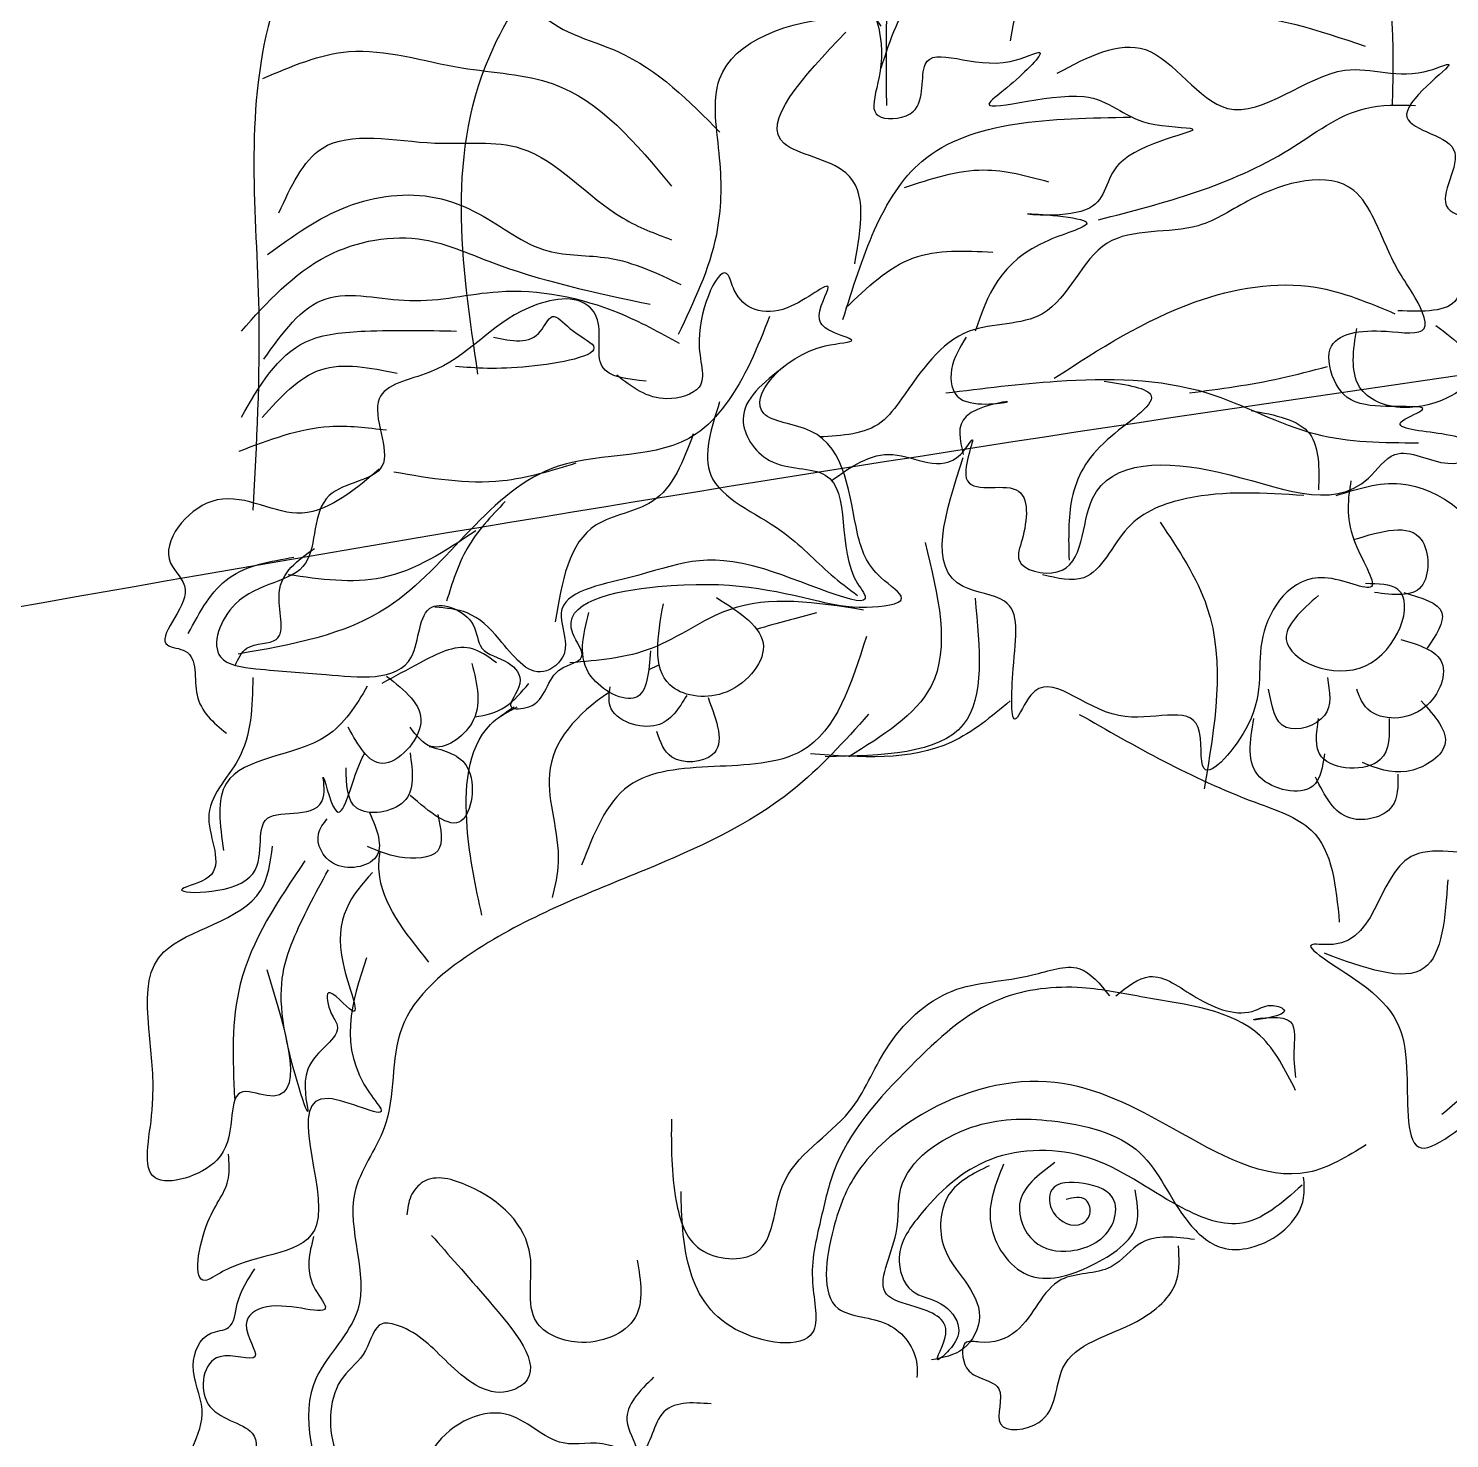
# Model space of a CAD drawing. Extents: x 3172 to 33391, y 13916 to 34175.
# Drawn here: x 26815.2 to 26960, y 25714.1 to 25857.7 of the extents above; entities that cross this region are included whole.
import ezdxf

# ---------------------------------------------------------------- set-up
doc = ezdxf.new("R2010")
doc.units = 0
doc.layers.get('0').update_dxf_attribs({"linetype": 'CONTINUOUS'})

# ---------------------------------------------------------------- blocks, each defined once
blk = doc.blocks.new('A$C32E301E7')
at = {"color": 4}
blk.add_open_spline([(850, 2390.08), (792.64, 2434.67), (717.1, 2490.37), (638.37, 2543.72), (620.66, 2555.37)], degree=3, knots=[3316.933159, 3316.933159, 3316.933159, 3316.933159, 3535.309121, 3597.934756, 3597.934756, 3597.934756, 3597.934756], dxfattribs=at)
blk = doc.blocks.new('A$C1E5E7F32')
at = {"rotation": 38.48379099373999}
blk.add_blockref('A$C32E301E7', (-1546.99, -1286.46), dxfattribs=at)

msp = doc.modelspace()

# ---------------------------------------------------------------- linework, layer by layer
at = {"color": 7}
for points, knots in [([(26902.64102, 25849.87079), (26902.5758, 25865.96086), (26902.44592, 25898.00044), (26936.53871, 25939.57348), (26988.33255, 25941.30762), (27031.11118, 25919.09743), (27044.39447, 25892.6991), (27050.52318, 25880.51931)], [0, 0, 0, 0, 0.0940178158, 0.1872144477, 0.2854051503, 0.3782772604, 0.457832645, 0.457832645, 0.457832645, 0.457832645]), ([(26915.23839, 25856.43833), (26918.32942, 25872.73028), (26923.06873, 25897.70991), (26946.49579, 25930.96094), (26986.28119, 25925.25405), (27028.34855, 25917.06349), (27044.39996, 25889.96815), (27051.6186, 25877.78284)], [0, 0, 0, 0, 0.09964914, 0.1527869694, 0.2180268957, 0.3166485459, 0.397247736, 0.397247736, 0.397247736, 0.397247736]), ([(27040.66436, 25869.57341), (27032.89743, 25880.58585), (27017.10589, 25902.97607), (26976.28704, 25910.66421), (26948.29732, 25885.82651), (26954.46121, 25863.8481), (26954.18688, 25852.41178), (26954.12592, 25849.87079)], [0, 0, 0, 0, 0.0784083307, 0.1594179874, 0.2139620329, 0.2671823691, 0.2823850076, 0.2823850076, 0.2823850076, 0.2823850076]), ([(26902.07344, 25857.93688), (26899.67466, 25861.38935), (26891.43911, 25873.24241), (26870.23666, 25876.71865), (26847.01045, 25876.08977), (26836.45601, 25854.28886), (26839.36198, 25832.18012), (26838.45282, 25815.41989), (26838.08491, 25808.63746)], [0, 0, 0, 0, 0.0244502456, 0.0839430428, 0.1182755515, 0.1515281906, 0.2108582798, 0.2511879125, 0.2511879125, 0.2511879125, 0.2511879125]), ([(26861.01494, 25822.50604), (26859.33661, 25833.85045), (26856.62782, 25852.16011), (26877.11479, 25875.34446), (26890.76113, 25867.53219), (26897.71162, 25863.55317)], [0, 0, 0, 0, 0.0663202538, 0.1070395824, 0.1493073719, 0.1493073719, 0.1493073719, 0.1493073719]), ([(26842.94045, 25865.19505), (26847.28725, 25865.41571), (26854.12144, 25865.76263), (26864.59298, 25865.8413), (26867.01024, 25857.65337), (26877.21527, 25855.72245), (26882.53628, 25850.31234), (26885.66196, 25847.13432)], [0, 0, 0, 0, 0.02718992834, 0.04274901086, 0.05299558606, 0.07146688184, 0.09776613771, 0.09776613771, 0.09776613771, 0.09776613771]), ([(26902.09331, 25853.70186), (26903.00501, 25856.59175), (26904.6743, 25861.883), (26911.71988, 25864.40159), (26917.89, 25864.18107), (26923.77499, 25857.06468), (26937.18666, 25860.76671), (26946.62025, 25857.52778), (26951.38736, 25855.89104)], [0, 0, 0, 0, 0.0169996562, 0.031125548, 0.0409662187, 0.0518305341, 0.081252501, 0.1113088725, 0.1113088725, 0.1113088725, 0.1113088725]), ([(26881.44163, 25826.56452), (26883.03508, 25829.90096), (26885.76743, 25835.62206), (26885.91936, 25844.44684), (26883.81885, 25855.42438), (26893.45518, 25858.76494), (26900.03094, 25858.90071), (26900.45342, 25862.02127), (26903.76603, 25853.87916), (26899.24789, 25848.08764), (26906.93972, 25848.68956), (26905.15407, 25857.40486), (26912.85173, 25852.65914), (26919.87262, 25856.3702), (26915.67118, 25852.15521), (26910.34172, 25848.3304), (26923.96424, 25852.79906), (26927.27859, 25847.64292), (26937.73908, 25847.67202), (26924.58798, 25845.5669), (26925.27315, 25837.93743), (26912.02513, 25839.19689), (26926.43173, 25838.30785), (26914.55949, 25835.2669), (26912.87831, 25830.4247), (26911.64182, 25826.86331)], [0, 0, 0, 0, 0.0215812942, 0.0370061857, 0.0530124918, 0.08086703, 0.0846189592, 0.0864937834, 0.0955245097, 0.1103451595, 0.116978049, 0.1267556258, 0.1439708768, 0.1501644831, 0.1589805089, 0.1644484947, 0.1834703642, 0.1975708656, 0.206548661, 0.2229984003, 0.2336882267, 0.2462033489, 0.2582014481, 0.266694759, 0.2903109158, 0.2903109158, 0.2903109158, 0.2903109158]), ([(26899.38234, 25833.73535), (26900.05015, 25837.41602), (26901.217, 25843.84714), (26887.39393, 25845.64119), (26894.11167, 25852.72642), (26898.4853, 25857.33931)], [0, 0, 0, 0, 0.01846359318, 0.03226093074, 0.0580040025, 0.0580040025, 0.0580040025, 0.0580040025]), ([(26920.01415, 25853.15633), (26923.15283, 25854.81506), (26929.76921, 25858.31168), (26937.38423, 25845.18), (26948.36258, 25855.84363), (26955.16072, 25852.13904), (26962.21074, 25855.178), (26951.06665, 25847.67927), (26963.63837, 25846.6969), (26956.18393, 25837.72436), (26969.23917, 25838.41455), (26960.51768, 25835.30637), (26961.93348, 25828.6965), (26957.26355, 25828.86325), (26954.69952, 25828.9548)], [0, 0, 0, 0, 0.0184193596, 0.0388283709, 0.0637795021, 0.0809845427, 0.0847364719, 0.0977961306, 0.1096584346, 0.1215741804, 0.1339614056, 0.1428581302, 0.1527963799, 0.1648965646, 0.1648965646, 0.1648965646, 0.1648965646]), ([(26839.10647, 25852.60727), (26842.00946, 25853.85416), (26848.58631, 25856.67905), (26858.55902, 25853.29083), (26871.32669, 25852.92105), (26877.10659, 25846.00197), (26880.73256, 25841.66137)], [0, 0, 0, 0, 0.01821567327, 0.0412683419, 0.06002776406, 0.09160752232, 0.09160752232, 0.09160752232, 0.09160752232]), ([(26924.20032, 25838.21711), (26930.92001, 25839.94834), (26940.50327, 25842.41733), (26950.01351, 25850.02618), (26954.75805, 25849.91161), (26956.49359, 25849.8697)], [0, 0, 0, 0, 0.04110399598, 0.05862027072, 0.06872339176, 0.06872339176, 0.06872339176, 0.06872339176]), ([(26840.7496, 25838.92489), (26841.95754, 25841.57775), (26844.92727, 25848.0998), (26855.8934, 25845.36115), (26867.06112, 25846.92), (26873.4327, 25838.93013), (26879.04949, 25836.82055), (26880.73256, 25836.18842)], [0, 0, 0, 0, 0.01566478456, 0.03851192017, 0.05593346769, 0.08094579142, 0.09164750026, 0.09164750026, 0.09164750026, 0.09164750026]), ([(26898.18629, 25828.05845), (26900.15258, 25834.37541), (26904.48365, 25848.28953), (26919.36447, 25848.53858), (26927.48945, 25848.67457)], [0, 0, 0, 0, 0.03579663675, 0.07884772455, 0.07884772455, 0.07884772455, 0.07884772455]), ([(26964.2679, 25814.91194), (26962.94737, 25815.46673), (26960.54177, 25816.47739), (26952.8839, 25817.03349), (26959.87137, 25819.73663), (26951.15251, 25818.58355), (26948.18639, 25821.08462), (26946.88176, 25826.51478), (26952.52276, 25827.2308), (26958.67825, 25826.14914), (26956.30391, 25830.73826), (26954.15009, 25833.76117), (26952.74403, 25837.62855), (26949.23699, 25843.71829), (26940.53237, 25841.32804), (26933.81045, 25836.35556), (26923.73464, 25838.07148), (26920.1932, 25827.04743), (26909.60235, 25828.12644), (26905.49519, 25821.77467), (26901.57353, 25816.42657), (26898.11312, 25816.23527), (26895.79419, 25816.10707)], [0, 0, 0, 0, 0.0105122728, 0.0191500238, 0.0239322843, 0.0352667359, 0.0425067962, 0.0497189883, 0.061539138, 0.0692744926, 0.0767737842, 0.0823676905, 0.0935074212, 0.1007455966, 0.121586334, 0.1335239919, 0.1522563895, 0.1715641244, 0.1868166043, 0.2061067445, 0.2124106591, 0.2252172326, 0.2252172326, 0.2252172326, 0.2252172326]), ([(26904.46554, 25841.50374), (26907.1508, 25842.40276), (26912.00698, 25844.02861), (26916.92054, 25842.69672), (26919.11712, 25842.10131)], [0, 0, 0, 0, 0.01640865159, 0.02967441225, 0.02967441225, 0.02967441225, 0.02967441225]), ([(26839.58256, 25834.69098), (26842.16015, 25836.56045), (26847.20632, 25840.22035), (26855.42369, 25841.28354), (26862.21547, 25838.60239), (26867.28568, 25834.34433), (26874.99426, 25834.82162), (26879.28415, 25832.77069), (26881.6885, 25831.62121)], [0, 0, 0, 0, 0.01881271285, 0.03682978729, 0.04601943022, 0.06189875897, 0.07417361033, 0.08982594868, 0.08982594868, 0.08982594868, 0.08982594868]), ([(26836.91563, 25826.8844), (26839.56075, 25829.82603), (26844.47696, 25835.29332), (26854.74343, 25837.20853), (26865.16762, 25832.43849), (26872.98628, 25830.79128), (26878.54171, 25829.62088)], [0, 0, 0, 0, 0.02309656572, 0.04292710681, 0.05667222066, 0.09041167762, 0.09041167762, 0.09041167762, 0.09041167762]), ([(26898.4853, 25829.25358), (26900.63655, 25831.3275), (26904.82476, 25835.36514), (26910.61822, 25835.07271), (26913.43589, 25834.93049)], [0, 0, 0, 0, 0.01696359619, 0.03302590188, 0.03302590188, 0.03302590188, 0.03302590188]), ([(26878.1525, 25821.78397), (26876.23422, 25821.97617), (26872.24064, 25822.37629), (26873.91515, 25827.23139), (26871.50292, 25830.80122), (26863.07838, 25829.13733), (26859.2872, 25822.77572), (26848.58103, 25821.01719), (26853.88862, 25811.74658), (26843.67288, 25811.39888), (26845.24305, 25801.11222), (26836.17279, 25801.43589), (26833.1728, 25793.16527), (26839.96131, 25792.25949), (26845.40725, 25792.03779), (26855.37254, 25790.79126), (26854.79039, 25800.42606), (26860.95977, 25797.92401), (26860.96002, 25794.01039), (26864.07089, 25793.57778), (26866.10762, 25791.09084), (26863.33576, 25788.27264), (26868.10915, 25788.50823), (26867.83905, 25792.57564), (26872.5529, 25793.35114), (26867.94425, 25799.04603), (26884.12731, 25802.2741), (26892.44465, 25800.131), (26899.57306, 25798.50423), (26905.72591, 25799.21531), (26900.84467, 25802.30074), (26898.93756, 25807.83685), (26898.45349, 25817.17669), (26886.76342, 25817.84302), (26892.82226, 25825.51611), (26900.39517, 25825.78504), (26896.97429, 25826.68136), (26894.99551, 25828.25033), (26898.26873, 25833.35008), (26891.83727, 25827.67016), (26887.39674, 25829.36756), (26886.06468, 25835.04246), (26882.24771, 25826.15037), (26884.9342, 25821.05792), (26879.17827, 25819.25836), (26876.69341, 25821.19085), (26875.16238, 25822.38154)], [0, 0, 0, 0, 0.0093798239, 0.0195274801, 0.0216654418, 0.0341242643, 0.0581447779, 0.0695547957, 0.0832026956, 0.0954168398, 0.1098542886, 0.1263352473, 0.1374107611, 0.1449146195, 0.159202553, 0.1767714367, 0.187671617, 0.1967070816, 0.2017726657, 0.2078797334, 0.2126601492, 0.2177257366, 0.22128541, 0.2313840808, 0.2361663386, 0.2412319227, 0.2608783672, 0.2936429804, 0.3032091768, 0.3105472928, 0.316418211, 0.326497957, 0.3493151347, 0.3594521113, 0.3779219639, 0.3833915152, 0.3879092454, 0.3912640545, 0.3980236692, 0.4073085169, 0.4185643062, 0.4217571072, 0.4360852656, 0.4455704836, 0.4525140004, 0.4636591319, 0.4636591319, 0.4636591319, 0.4636591319]), ([(26919.71514, 25822.08276), (26924.29061, 25825.04545), (26932.32855, 25830.25014), (26945.25817, 25832.51853), (26951.7516, 25829.77514), (26954.40051, 25828.65601)], [0, 0, 0, 0, 0.03238106127, 0.05688537536, 0.07376905937, 0.07376905937, 0.07376905937, 0.07376905937]), ([(26839.22114, 25824.03707), (26841.10222, 25826.6903), (26844.79625, 25831.90066), (26854.43599, 25829.14276), (26864.07669, 25831.79957), (26873.85155, 25829.85072), (26879.50181, 25826.75964), (26881.50778, 25825.66224)], [0, 0, 0, 0, 0.01748944753, 0.03434538158, 0.05236245602, 0.07712041915, 0.090748189, 0.090748189, 0.090748189, 0.090748189]), ([(26862.60388, 25826.26574), (26864.44017, 25825.87717), (26867.00533, 25825.33437), (26868.52477, 25829.15999), (26870.52099, 25826.71761), (26875.1679, 25824.63051), (26864.79099, 25822.79326), (26860.79453, 25823.11212), (26858.71673, 25823.2779)], [0, 0, 0, 0, 0.00956620609, 0.01336327664, 0.01764046058, 0.02357161031, 0.03726752172, 0.05209946307, 0.05209946307, 0.05209946307, 0.05209946307]), ([(26890.71099, 25828.35723), (26889.47949, 25825.23197), (26887.72861, 25820.78868), (26880.98762, 25813.52243), (26864.84608, 25815.90539), (26855.08316, 25797.20894), (26842.01602, 25794.93944), (26836.58986, 25793.99703)], [0, 0, 0, 0, 0.0198870212, 0.0282740453, 0.056910452, 0.1015622001, 0.1332712603, 0.1332712603, 0.1332712603, 0.1332712603]), ([(26958.58667, 25827.46088), (26960.5546, 25825.95332), (26965.2293, 25822.37221), (26956.17034, 25817.84533), (26949.54896, 25820.87264), (26950.17223, 25824.93742), (26950.51336, 25827.16209)], [0, 0, 0, 0, 0.01177111341, 0.02796164708, 0.03778079955, 0.04965215333, 0.04965215333, 0.04965215333, 0.04965215333]), ([(26836.91563, 25818.12768), (26838.74785, 25821.27446), (26841.69148, 25826.33003), (26850.69631, 25827.0633), (26855.76583, 25826.95172), (26858.82409, 25826.8844)], [0, 0, 0, 0, 0.02002951356, 0.03217921755, 0.05065362198, 0.05065362198, 0.05065362198, 0.05065362198]), ([(26910.74479, 25826.26574), (26910.10397, 25825.25379), (26908.9095, 25823.36754), (26909.40683, 25818.64586), (26918.10115, 25820.2098), (26909.30546, 25818.90717), (26910.08273, 25815.7766), (26910.44577, 25814.31436)], [0, 0, 0, 0, 0.00716407964, 0.01335375385, 0.02286468389, 0.03168362581, 0.03941316677, 0.03941316677, 0.03941316677, 0.03941316677]), ([(26839.04042, 25818.0781), (26840.88471, 25820.13722), (26844.59152, 25824.27582), (26850.03794, 25823.15543), (26852.77455, 25822.59247)], [0, 0, 0, 0, 0.01528344653, 0.03071799697, 0.03071799697, 0.03071799697, 0.03071799697]), ([(26892.20605, 25823.2779), (26890.11074, 25821.64398), (26886.48624, 25818.81762), (26890.46951, 25812.44721), (26899.87998, 25813.64805), (26897.31753, 25804.18095), (26902.45607, 25797.49238), (26885.70303, 25805.69539), (26880.14852, 25802.20365), (26867.67639, 25800.0357), (26870.86479, 25794.25253), (26866.67442, 25790.86488), (26863.47327, 25795.44193), (26860.38497, 25798.44326), (26857.77359, 25798.67537), (26856.62365, 25798.77758)], [0, 0, 0, 0, 0.0135223931, 0.0233911835, 0.0350466582, 0.0579314679, 0.0600694341, 0.0807908916, 0.1081395439, 0.1235279824, 0.1318487271, 0.1373167129, 0.1483493822, 0.1567788672, 0.163411747, 0.163411747, 0.163411747, 0.163411747]), ([(26933.46968, 25820.58884), (26936.57699, 25821.0014), (26941.31629, 25821.63065), (26945.93334, 25822.85596), (26947.52324, 25823.2779)], [0, 0, 0, 0, 0.01862893443, 0.02841307683, 0.02841307683, 0.02841307683, 0.02841307683]), ([(26908.6517, 25820.58884), (26912.41632, 25821.05758), (26921.22112, 25822.1539), (26934.46468, 25822.06963), (26945.67941, 25815.56116), (26953.23759, 25815.52603), (26956.7926, 25815.5095)], [0, 0, 0, 0, 0.02266890379, 0.05301883351, 0.07648670332, 0.09732743092, 0.09732743092, 0.09732743092, 0.09732743092]), ([(26924.79834, 25821.78397), (26927.0602, 25821.43684), (26932.18348, 25820.65056), (26923.87963, 25815.63436), (26921.04864, 25810.28073), (26921.15824, 25805.72), (26921.2102, 25803.55813)], [0, 0, 0, 0, 0.00994446636, 0.02252499587, 0.03635474717, 0.04881822353, 0.04881822353, 0.04881822353, 0.04881822353]), ([(26885.6278, 25819.69248), (26884.76119, 25816.96151), (26882.84056, 25810.90898), (26891.90243, 25807.39321), (26896.01773, 25802.68693), (26898.76277, 25800.65325), (26899.68135, 25799.97271)], [0, 0, 0, 0, 0.01492713843, 0.03308230704, 0.04652835529, 0.05329082055, 0.05329082055, 0.05329082055, 0.05329082055]), ([(26939.74893, 25818.79613), (26942.1805, 25818.34911), (26946.78204, 25817.50315), (26946.67614, 25812.89978), (26946.62621, 25810.72895)], [0, 0, 0, 0, 0.01277825249, 0.02418170252, 0.02418170252, 0.02418170252, 0.02418170252]), ([(26836.69117, 25814.64718), (26839.72988, 25815.81398), (26844.61089, 25817.68819), (26849.7504, 25817.0536), (26851.69028, 25816.81408)], [0, 0, 0, 0, 0.01896181101, 0.03045795858, 0.03045795858, 0.03045795858, 0.03045795858]), ([(26882.93668, 25816.40586), (26881.93545, 25813.6696), (26880.16729, 25808.83744), (26870.59876, 25807.67402), (26869.54929, 25801.31812), (26868.88313, 25797.28366)], [0, 0, 0, 0, 0.01596561965, 0.02819494365, 0.04944838491, 0.04944838491, 0.04944838491, 0.04944838491]), ([(26896.99024, 25811.62531), (26898.98655, 25813.05516), (26902.99274, 25815.9246), (26908.89067, 25811.84913), (26912.2325, 25817.42102), (26908.78289, 25809.38571), (26917.51593, 25812.55424), (26916.86087, 25806.59299), (26915.40248, 25802.72632), (26922.99101, 25801.03446), (26921.83133, 25813.95117), (26937.90447, 25813.52847), (26949.22074, 25807.72911), (26954.59975, 25815.74459), (26959.54855, 25812.49645), (26962.61018, 25813.96253), (26963.96889, 25814.61315)], [0, 0, 0, 0, 0.0135532039, 0.0271985809, 0.0309956472, 0.0387931941, 0.0491539223, 0.0593015784, 0.063493554, 0.0715624675, 0.0880043888, 0.1140672752, 0.144347647, 0.151489254, 0.1623153258, 0.1709530877, 0.1709530877, 0.1709530877, 0.1709530877]), ([(26949.91533, 25811.62531), (26949.63501, 25809.7952), (26949.11545, 25806.40325), (26954.00272, 25799.12338), (26944.96949, 25803.8437), (26939.34499, 25795.14949), (26941.87131, 25788.61752), (26933.98374, 25779.44658), (26935.47416, 25789.82849), (26925.29301, 25785.03248), (26918.4373, 25793.48806), (26915.18808, 25785.24161), (26915.4607, 25794.1717), (26916.54366, 25799.8012), (26906.1047, 25800.77583), (26908.5891, 25808.35295), (26910.44577, 25814.01558)], [0, 0, 0, 0, 0.0118713591, 0.0220025271, 0.0316601321, 0.0488589566, 0.0668894316, 0.0794699573, 0.0878539138, 0.1040469669, 0.1223226652, 0.1279165715, 0.1380120651, 0.1517627377, 0.1605816796, 0.1866660318, 0.1866660318, 0.1866660318, 0.1866660318]), ([(26850.94242, 25812.82044), (26848.23811, 25810.53292), (26843.04111, 25806.13687), (26834.34221, 25812.35055), (26827.66352, 25804.21019), (26833.05163, 25800.11005), (26827.13537, 25794.7878), (26832.74716, 25794.46579), (26831.53345, 25789.14319), (26834.08357, 25787.02049), (26835.39381, 25785.92985)], [0, 0, 0, 0, 0.01884212314, 0.03620980849, 0.05117556724, 0.05728017862, 0.06909297152, 0.07284490074, 0.08204850544, 0.09177432759, 0.09177432759, 0.09177432759, 0.09177432759]), ([(26870.97622, 25813.41801), (26868.49719, 25812.65585), (26862.43869, 25810.7932), (26856.15186, 25811.87972), (26852.43748, 25812.52166)], [0, 0, 0, 0, 0.01525248822, 0.03727567477, 0.03727567477, 0.03727567477, 0.03727567477]), ([(26948.42028, 25810.13139), (26950.59327, 25810.83055), (26956.69698, 25812.79444), (26965.70919, 25805.72384), (26964.07188, 25797.16793), (26969.69333, 25792.87702), (26968.44388, 25785.55175), (26962.00341, 25781.85984), (26966.99049, 25771.69075), (26952.50177, 25776.70955), (26952.92881, 25763.54795), (26943.69514, 25764.87857), (26954.12696, 25759.09959), (26956.08042, 25753.89422), (26955.16475, 25740.07226), (26968.1499, 25752.82456), (26978.2241, 25748.52526), (26999.49276, 25742.17368), (26983.78789, 25757.88117), (26976.69072, 25766.7202), (26981.3659, 25774.53829), (26977.9223, 25783.68284), (26968.82176, 25785.05839), (26964.14866, 25783.58118), (26963.07186, 25783.24079)], [0, 0, 0, 0, 0.0132657597, 0.0372621435, 0.051102116, 0.058696253, 0.0760512243, 0.0840295999, 0.0994430778, 0.1137310211, 0.1389054107, 0.1430583516, 0.1552853812, 0.1749238569, 0.191105121, 0.2081012738, 0.2443106135, 0.2660680042, 0.2975015579, 0.321897587, 0.3307113445, 0.3475847599, 0.3701751262, 0.3769391719, 0.3769391719, 0.3769391719, 0.3769391719]), ([(26945.13115, 25810.13139), (26941.12471, 25810.39773), (26934.87965, 25810.8129), (26926.56035, 25807.74232), (26923.97536, 25800.77731), (26920.0286, 25801.70818), (26918.51909, 25802.06421)], [0, 0, 0, 0, 0.02373850386, 0.03700256921, 0.05044734677, 0.05877436775, 0.05877436775, 0.05877436775, 0.05877436775]), ([(26863.79993, 25809.53381), (26862.362, 25808.02303), (26859.57725, 25805.0972), (26858.39263, 25801.24044), (26857.81969, 25799.37515)], [0, 0, 0, 0, 0.0122251228, 0.02367564074, 0.02367564074, 0.02367564074, 0.02367564074]), ([(26930.47957, 25807.44233), (26932.36122, 25804.62556), (26937.76501, 25796.53628), (26936.06972, 25786.67829), (26934.96474, 25780.25295)], [0, 0, 0, 0, 0.01963847574, 0.0563984847, 0.0563984847, 0.0563984847, 0.0563984847]), ([(26950.21435, 25805.64962), (26953.04331, 25806.51757), (26957.83875, 25807.98884), (26958.07948, 25799.49226), (26954.23689, 25800.01102), (26952.30743, 25800.2715)], [0, 0, 0, 0, 0.01364537703, 0.02313059504, 0.0326967914, 0.0326967914, 0.0326967914, 0.0326967914]), ([(26860.80981, 25806.54597), (26857.71908, 25804.50264), (26851.86215, 25800.63053), (26844.9416, 25801.6043), (26841.67305, 25802.06421)], [0, 0, 0, 0, 0.02122250551, 0.04021664136, 0.04021664136, 0.04021664136, 0.04021664136]), ([(26906.55862, 25805.35084), (26907.87332, 25799.98478), (26910.17708, 25790.58174), (26902.20636, 25785.65483), (26898.78431, 25783.53958)], [0, 0, 0, 0, 0.02907270589, 0.05094465296, 0.05094465296, 0.05094465296, 0.05094465296]), ([(26836.29084, 25792.80189), (26836.59254, 25793.50992), (26837.33123, 25795.24351), (26842.06824, 25794.76078), (26839.55654, 25801.31301), (26842.66794, 25803.53947), (26844.36416, 25804.75326)], [0, 0, 0, 0, 0.00427592789, 0.01046953578, 0.0199732897, 0.03136448879, 0.03136448879, 0.03136448879, 0.03136448879]), ([(26831.50666, 25796.08852), (26832.68845, 25798.27898), (26835.02679, 25802.61311), (26839.87376, 25803.44531), (26842.27108, 25803.85691)], [0, 0, 0, 0, 0.01399494701, 0.02769086005, 0.02769086005, 0.02769086005, 0.02769086005]), ([(26946.62621, 25799.97271), (26944.9072, 25798.44845), (26940.55692, 25794.591), (26952.73405, 25789.35317), (26957.2389, 25801.08646), (26952.69889, 25801.14986), (26951.41039, 25801.16785)], [0, 0, 0, 0, 0.01103013712, 0.02791381943, 0.04465193847, 0.05128481832, 0.05128481832, 0.05128481832, 0.05128481832]), ([(26900.27937, 25798.47879), (26895.50523, 25799.24022), (26887.71462, 25800.48274), (26879.05726, 25793.8085), (26873.25027, 25793.33491), (26870.37819, 25793.10068)], [0, 0, 0, 0, 0.02729075405, 0.04453404825, 0.06140819259, 0.06140819259, 0.06140819259, 0.06140819259]), ([(26885.31385, 25799.7462), (26887.67688, 25798.24227), (26892.19802, 25795.36483), (26886.57481, 25788.85278), (26878.35859, 25790.37208), (26879.31804, 25795.82232), (26879.89439, 25799.09635)], [0, 0, 0, 0, 0.01368414128, 0.02618168139, 0.037071134, 0.05345399251, 0.05345399251, 0.05345399251, 0.05345399251]), ([(26911.64182, 25799.67393), (26912.13749, 25794.61178), (26913.18757, 25783.88743), (26902.19567, 25783.65977), (26896.39222, 25783.53958)], [0, 0, 0, 0, 0.02560174694, 0.05423816323, 0.05423816323, 0.05423816323, 0.05423816323]), ([(26955.29755, 25800.2715), (26957.08846, 25799.7501), (26960.45547, 25798.76983), (26958.57152, 25795.92586), (26957.68964, 25794.5946)], [0, 0, 0, 0, 0.0087581361, 0.01646574606, 0.01646574606, 0.01646574606, 0.01646574606]), ([(26878.59372, 25794.33086), (26878.43462, 25792.18983), (26878.11515, 25787.89058), (26870.6793, 25791.81883), (26871.72062, 25795.91991), (26872.30715, 25798.2299)], [0, 0, 0, 0, 0.00992313012, 0.01992595821, 0.03282678479, 0.03282678479, 0.03282678479, 0.03282678479]), ([(26900.57838, 25795.78974), (26899.06053, 25790.97226), (26895.50063, 25779.67359), (26876.41133, 25785.00194), (26872.80838, 25775.67825), (26871.57424, 25772.48455)], [0, 0, 0, 0, 0.02654998564, 0.06226893849, 0.08087829578, 0.08087829578, 0.08087829578, 0.08087829578]), ([(26954.99853, 25795.49095), (26956.83196, 25794.94037), (26960.65025, 25793.79373), (26957.70282, 25786.97896), (26951.66634, 25787.26613), (26950.75168, 25789.76145), (26950.51336, 25790.41162)], [0, 0, 0, 0, 0.00956451831, 0.01991904767, 0.03120689381, 0.03518429901, 0.03518429901, 0.03518429901, 0.03518429901]), ([(26862.90289, 25793.10068), (26862.02785, 25793.74616), (26859.64657, 25795.50273), (26855.2643, 25793.18078), (26852.49847, 25791.68775), (26851.24144, 25791.00919)], [0, 0, 0, 0, 0.0061070678, 0.01661933122, 0.02537746732, 0.02537746732, 0.02537746732, 0.02537746732]), ([(26860.38434, 25793.03118), (26860.93352, 25790.92637), (26861.91356, 25787.17026), (26856.49759, 25783.40998), (26854.75849, 25785.673), (26854.09777, 25786.53278)], [0, 0, 0, 0, 0.01203407961, 0.02147524444, 0.02725989606, 0.02725989606, 0.02725989606, 0.02725989606]), ([(26838.08491, 25791.60675), (26838.03183, 25788.67012), (26837.93701, 25783.42454), (26831.86489, 25778.0881), (26835.95693, 25771.30047), (26827.60664, 25769.57696), (26840.99887, 25769.30263), (26836.95558, 25779.43033), (26846.03603, 25776.71116), (26844.90828, 25783.29382), (26846.94958, 25774.48234), (26848.06768, 25781.15192), (26849.36825, 25783.69162), (26849.48446, 25783.89831)], [0, 0, 0, 0, 0.0168621033, 0.030120119, 0.0419766388, 0.0478190106, 0.0616688991, 0.0740482476, 0.0860601063, 0.0902098872, 0.09714936, 0.1085545003, 0.1096303784, 0.1096303784, 0.1096303784, 0.1096303784]), ([(26851.71321, 25791.7315), (26853.55303, 25790.3043), (26857.16313, 25787.50385), (26851.00134, 25780.8003), (26848.83332, 25784.6961), (26847.8112, 25786.53278)], [0, 0, 0, 0, 0.01169459021, 0.02294728357, 0.03298439094, 0.03298439094, 0.03298439094, 0.03298439094]), ([(26860.69617, 25787.60479), (26861.83156, 25787.74596), (26863.96129, 25788.31095), (26865.44826, 25790.10955), (26866.19203, 25791.00919)], [0.13328078124, 0.13328078124, 0.13328078124, 0.13328078124, 0.13998540716, 0.14669502857, 0.14669502857, 0.14669502857, 0.14669502857]), ([(26947.52324, 25791.60675), (26947.76564, 25790.17301), (26948.26108, 25787.24258), (26942.43212, 25785.41578), (26941.84435, 25788.7184), (26941.54301, 25790.41162)], [0, 0, 0, 0, 0.00772954096, 0.01579845284, 0.0242875653, 0.0242875653, 0.0242875653, 0.0242875653]), ([(26849.74638, 25790.7104), (26848.59181, 25788.7819), (26845.46661, 25783.56183), (26833.79792, 25783.49791), (26834.73785, 25776.59857), (26835.0948, 25773.97848)], [0, 0, 0, 0, 0.01305966076, 0.03534992375, 0.04899782903, 0.04899782903, 0.04899782903, 0.04899782903]), ([(26874.39568, 25790.10929), (26871.05761, 25787.8802), (26866.52584, 25782.8615), (26869.81137, 25774.50726), (26868.85817, 25770.38351), (26868.58412, 25769.19793)], [0.04242019711, 0.04242019711, 0.04242019711, 0.04242019711, 0.06421236469, 0.08208598723, 0.08929817935, 0.08929817935, 0.08929817935, 0.08929817935]), ([(26882.27896, 25789.78198), (26881.4671, 25788.46111), (26879.68031, 25785.55404), (26874.02214, 25787.48173), (26874.37741, 25789.96637), (26874.47494, 25790.64843)], [0, 0, 0, 0, 0.0085126246, 0.01873523567, 0.02260333307, 0.02260333307, 0.02260333307, 0.02260333307]), ([(26884.44674, 25789.56536), (26885.33303, 25787.2009), (26886.84263, 25783.17355), (26880.40579, 25782.63235), (26879.58875, 25785.0708), (26879.24406, 25786.09955)], [0, 0, 0, 0, 0.01163613286, 0.01981961781, 0.02579158748, 0.02579158748, 0.02579158748, 0.02579158748]), ([(26861.40783, 25767.40522), (26860.7838, 25770.28809), (26859.4231, 25776.57417), (26859.92023, 25785.53175), (26863.84224, 25788.06651), (26864.69696, 25788.61891)], [0, 0, 0, 0, 0.01803046973, 0.03931530148, 0.04524645121, 0.04524645121, 0.04524645121, 0.04524645121]), ([(26915.22996, 25789.21648), (26913.309, 25787.62163), (26907.59711, 25782.87944), (26899.96351, 25783.45582), (26894.89716, 25783.83836)], [0, 0, 0, 0, 0.01448012354, 0.04305600033, 0.04305600033, 0.04305600033, 0.04305600033]), ([(26957.09162, 25789.21648), (26958.47444, 25787.66699), (26961.14384, 25784.67586), (26955.46061, 25781.20055), (26952.54516, 25782.36791), (26951.11138, 25782.94201)], [0, 0, 0, 0, 0.01007974126, 0.01945796904, 0.02853310085, 0.02853310085, 0.02853310085, 0.02853310085]), ([(26900.79528, 25787.86606), (26898.33178, 25785.11896), (26892.06035, 25778.12557), (26877.39842, 25771.54916), (26863.1787, 25766.2225), (26851.5252, 25756.89721), (26853.00293, 25746.33663), (26846.23884, 25738.1141), (26851.44438, 25727.82468), (26841.70117, 25719.13607), (26844.38174, 25711.45311), (26846.07612, 25706.59671)], [0, 0, 0, 0, 0.0218062461, 0.0555130286, 0.0929266455, 0.1151558807, 0.1356238813, 0.1499520357, 0.1736725012, 0.1896381259, 0.2170689896, 0.2170689896, 0.2170689896, 0.2170689896]), ([(26922.25379, 25787.85548), (26927.92153, 25784.60851), (26935.39264, 25780.32842), (26947.83861, 25776.32668), (26948.40059, 25770.31951), (26948.74089, 25766.68191)], [0, 0, 0, 0, 0.03976786383, 0.05242126758, 0.07184586656, 0.07184586656, 0.07184586656, 0.07184586656]), ([(26947.22423, 25783.83836), (26947.03558, 25782.52033), (26946.55262, 25779.14609), (26938.84628, 25780.81717), (26939.63479, 25785.15233), (26940.04794, 25787.42377)], [0, 0, 0, 0, 0.00693946943, 0.01776555089, 0.02968129569, 0.02968129569, 0.02968129569, 0.02968129569]), ([(26953.80249, 25787.42377), (26953.85169, 25785.78801), (26953.96974, 25781.8628), (26945.83478, 25782.20143), (26946.40245, 25785.94729), (26946.62621, 25787.42377)], [0, 0, 0, 0, 0.00848825814, 0.02036860337, 0.02809814433, 0.02809814433, 0.02809814433, 0.02809814433]), ([(26854.09777, 25783.93341), (26854.36433, 25782.01469), (26854.88624, 25778.25788), (26847.67024, 25777.12712), (26847.61864, 25780.72752), (26847.59442, 25782.41712)], [0, 0, 0, 0, 0.00996899308, 0.0195189802, 0.0279634001, 0.0279634001, 0.0279634001, 0.0279634001]), ([(26856.04878, 25784.58326), (26857.63845, 25784.16814), (26861.17091, 25783.24569), (26859.98308, 25774.5693), (26856.10106, 25777.88836), (26854.09777, 25779.60115)], [0, 0, 0, 0, 0.00885503564, 0.01967694989, 0.03121641454, 0.03121641454, 0.03121641454, 0.03121641454]), ([(26954.69952, 25781.74687), (26954.71962, 25780.52725), (26954.7659, 25777.71821), (26948.85189, 25776.28621), (26947.23212, 25779.59791), (26946.32719, 25781.44809)], [0, 0, 0, 0, 0.0066281597, 0.01526591219, 0.02620061077, 0.02620061077, 0.02620061077, 0.02620061077]), ([(26849.97899, 25777.86824), (26850.7039, 25776.13081), (26852.12042, 25772.73579), (26846.05299, 25771.54831), (26844.18609, 25775.32026), (26845.27367, 25776.73681), (26845.64342, 25777.2184)], [0, 0, 0, 0, 0.00911733337, 0.01781574438, 0.02454401878, 0.02800973719, 0.02800973719, 0.02800973719, 0.02800973719]), ([(26856.91589, 25777.65163), (26857.23272, 25776.19935), (26857.8899, 25773.18699), (26852.9176, 25773.02653), (26850.76259, 25773.96621), (26849.76221, 25774.40242)], [0, 0, 0, 0, 0.00730640203, 0.01515511601, 0.02195532668, 0.02195532668, 0.02195532668, 0.02195532668]), ([(26839.49785, 25761.87182), (26841.59573, 25755.09285), (26844.13573, 25746.88522), (26836.23142, 25750.16102), (26835.87029, 25745.78399), (26835.13688, 25741.54637), (26825.91898, 25738.6843), (26829.58729, 25751.78431), (26823.77153, 25764.85955), (26839.14179, 25767.11264), (26839.88484, 25772.80423), (26840.09588, 25774.42076)], [0, 0, 0, 0, 0.0254915241, 0.0308638286, 0.0364883011, 0.0453020552, 0.0582586817, 0.0719065817, 0.1040070331, 0.1272081151, 0.1364117147, 0.1364117147, 0.1364117147, 0.1364117147]), ([(26856.02562, 25762.62467), (26853.59697, 25765.61925), (26850.68554, 25769.20909), (26850.93966, 25773.19928), (26851.056, 25773.86392)], [0, 0, 0, 0, 0.02096325565, 0.02513034579, 0.02513034579, 0.02513034579, 0.02513034579]), ([(26843.38501, 25772.92684), (26840.65738, 25768.89019), (26835.68354, 25761.52934), (26836.04534, 25752.70874), (26836.20872, 25748.7253)], [0, 0, 0, 0, 0.02811231701, 0.05126296687, 0.05126296687, 0.05126296687, 0.05126296687]), ([(26850.26228, 25771.7317), (26848.2369, 25769.46671), (26845.19936, 25766.06982), (26849.90237, 25755.29114), (26845.17536, 25760.91604), (26845.86195, 25757.45791), (26847.70138, 25755.09552), (26842.41805, 25752.85119), (26844.70968, 25743.72868), (26840.05622, 25757.71591), (26841.63116, 25764.38287), (26844.44974, 25769.58203), (26845.77711, 25772.03049)], [0, 0, 0, 0, 0.019311506, 0.0289622656, 0.0348934153, 0.0390853909, 0.041736996, 0.0524268278, 0.0607263949, 0.0779907416, 0.0958643641, 0.1117739845, 0.1117739845, 0.1117739845, 0.1117739845]), ([(26959.78272, 25770.99063), (26959.52203, 25767.18731), (26958.97259, 25759.17138), (26951.27142, 25762.02261), (26947.22423, 25763.52103)], [0, 0, 0, 0, 0.01840719906, 0.03879524776, 0.03879524776, 0.03879524776, 0.03879524776]), ([(26963.07186, 25764.71616), (26964.06906, 25762.47107), (26966.06346, 25757.98089), (26963.85194, 25751.01703), (26960.5959, 25748.27591), (26959.1847, 25747.08788)], [0, 0, 0, 0, 0.01425342458, 0.02850684915, 0.03940998292, 0.03940998292, 0.03940998292, 0.03940998292]), ([(26849.66426, 25763.06695), (26848.18312, 25758.53374), (26846.46979, 25753.28989), (26852.70839, 25745.96772), (26839.31353, 25753.00442), (26849.49177, 25732.07157), (26837.82052, 25733.23381), (26831.69647, 25728.83105), (26833.06922, 25736.89111), (26835.85889, 25739.65715), (26835.67169, 25742.21505), (26835.6107, 25743.0484)], [0, 0, 0, 0, 0.0272764506, 0.0315523829, 0.0424914832, 0.0680932257, 0.0893157312, 0.0932949513, 0.1051663051, 0.1149806625, 0.1197232715, 0.1197232715, 0.1197232715, 0.1197232715]), ([(26880.71354, 25746.61341), (26880.69885, 25743.88129), (26880.67452, 25739.35516), (26882.71452, 25732.4392), (26891.27705, 25731.82248), (26890.91324, 25741.89228), (26899.18205, 25746.0397), (26902.28899, 25754.49988), (26908.85386, 25760.7334), (26916.18392, 25760.55681), (26922.32929, 25762.97367), (26924.37728, 25760.3904), (26925.33045, 25759.1881)], [0, 0, 0, 0, 0.0165537769, 0.027423491, 0.03879142, 0.0530535505, 0.0734841884, 0.0881578336, 0.1058447436, 0.1223788346, 0.1318715479, 0.1401360369, 0.1401360369, 0.1401360369, 0.1401360369]), ([(26925.98418, 25759.1881), (26927.12328, 25760.11343), (26929.75923, 25762.25468), (26934.31065, 25758.51645), (26939.02408, 25756.77485), (26941.6283, 25758.50833), (26944.54404, 25757.32842), (26937.16314, 25756.24832), (26944.61083, 25757.7551), (26943.965, 25753.68585), (26944.17767, 25751.82805), (26944.28855, 25750.85941)], [0, 0, 0, 0, 0.00784157489, 0.01814571176, 0.03042052212, 0.03411756886, 0.03658684072, 0.04304741974, 0.04985707926, 0.05551612368, 0.06168109319, 0.06168109319, 0.06168109319, 0.06168109319]), ([(26944.28855, 25749.55295), (26943.26051, 25751.61198), (26940.30497, 25757.53157), (26930.6871, 25758.54512), (26922.01894, 25760.44118), (26912.79918, 25759.45112), (26904.49571, 25751.65567), (26897.56697, 25744.09171), (26895.84161, 25735.81102), (26894.52245, 25730.75835), (26896.65095, 25722.76952), (26885.82927, 25724.3631), (26881.91615, 25731.36076), (26881.76744, 25736.65478), (26881.69413, 25739.26457)], [0, 0, 0, 0, 0.0131248784, 0.0377333414, 0.0505284246, 0.0672209936, 0.0899136557, 0.116363754, 0.1264246396, 0.1391651239, 0.1492098367, 0.1647882576, 0.1805401803, 0.195855329, 0.195855329, 0.195855329, 0.195855329]), ([(26951.47956, 25744.00049), (26949.5407, 25742.82094), (26943.30459, 25739.02704), (26932.07475, 25745.66156), (26919.83347, 25752.07417), (26907.28814, 25748.73962), (26899.5983, 25742.12923), (26896.84759, 25735.40501), (26895.53627, 25726.27228), (26903.14677, 25726.64313), (26905.84932, 25722.87501), (26905.74096, 25720.75737), (26905.71862, 25720.32089)], [0, 0, 0, 0, 0.0129080564, 0.0415171871, 0.0672873837, 0.0949709552, 0.1124154262, 0.1247553084, 0.140985637, 0.1515473102, 0.1615317046, 0.1641238877, 0.1641238877, 0.1641238877, 0.1641238877]), ([(26944.94228, 25739.9178), (26942.9124, 25738.08989), (26939.12866, 25734.68263), (26930.80629, 25738.22038), (26923.92561, 25743.67503), (26912.83343, 25743.7459), (26906.76633, 25738.1296), (26903.28205, 25733.07719), (26904.71445, 25728.60721), (26908.28132, 25728.32054), (26910.49373, 25725.52084), (26909.47271, 25723.43325), (26907.00539, 25721.24036), (26910.00271, 25725.98472), (26905.84052, 25727.50859), (26900.82476, 25728.72476), (26904.23869, 25734.64464), (26903.26052, 25741.33001), (26910.93791, 25746.68851), (26919.73392, 25746.80128), (26929.29856, 25744.50609), (26931.99911, 25737.05629), (26936.20241, 25733.23956), (26941.25993, 25733.36224), (26945.41765, 25736.79956), (26945.16259, 25740.01687), (26945.10571, 25740.73434)], [0, 0, 0, 0, 0.0148461762, 0.0276735595, 0.048270762, 0.0680538652, 0.0867353631, 0.09572208, 0.1030042907, 0.1093908671, 0.1154196485, 0.1203556024, 0.1233442576, 0.128776244, 0.1370407367, 0.1434273063, 0.1558929478, 0.1650175967, 0.1838637859, 0.2001289926, 0.2191047037, 0.2360977568, 0.2446563266, 0.2504931874, 0.2651698825, 0.2693821793, 0.2693821793, 0.2693821793, 0.2693821793]), ([(26913.07306, 25741.8775), (26911.47544, 25741.09947), (26908.16021, 25739.48499), (26907.78508, 25733.63269), (26910.65359, 25730.27806), (26912.77918, 25726.6885), (26910.79215, 25722.77839), (26908.36888, 25722.3337), (26907.18951, 25722.11728)], [0, 0, 0, 0, 0.00998680477, 0.02072372308, 0.02872818543, 0.03643096343, 0.04367744107, 0.05054801962, 0.05054801962, 0.05054801962, 0.05054801962]), ([(26914.54394, 25742.0408), (26913.73584, 25740.0578), (26912.08629, 25736.00996), (26916.66401, 25729.24902), (26923.51914, 25731.35122), (26928.74561, 25734.85602), (26928.15495, 25738.23049), (26927.94536, 25739.42788)], [0, 0, 0, 0, 0.01226630368, 0.02503875818, 0.03815442858, 0.0505403966, 0.05735259876, 0.05735259876, 0.05735259876, 0.05735259876]), ([(26919.77377, 25742.20411), (26918.08918, 25740.9666), (26915.18326, 25738.8319), (26917.19669, 25733.60326), (26921.85735, 25732.7163), (26925.74626, 25734.7852), (26926.23969, 25738.99703), (26922.93681, 25740.32914), (26918.98902, 25740.25039), (26919.24544, 25736.55791), (26922.21811, 25735.24245), (26923.64132, 25737.07787), (26922.92587, 25738.95507), (26921.65836, 25738.63503), (26920.91779, 25738.44803)], [0, 0, 0, 0, 0.01103933253, 0.01904292324, 0.02675034826, 0.03682130908, 0.04136920594, 0.04848702172, 0.0551006549, 0.05964855176, 0.06591060985, 0.06869867537, 0.07146738799, 0.07535862201, 0.07535862201, 0.07535862201, 0.07535862201]), ([(26877.23139, 25732.2828), (26877.58398, 25730.13092), (26878.32017, 25725.63784), (26871.70012, 25723.00796), (26865.32102, 25725.8773), (26867.74601, 25734.19868), (26862.03861, 25739.53932), (26856.0009, 25741.21914), (26853.99749, 25738.82218), (26853.84446, 25737.53279), (26853.76795, 25736.88818)], [0, 0, 0, 0, 0.01163718393, 0.02429811789, 0.03359124714, 0.04694076354, 0.06578024048, 0.07496251074, 0.0787930621, 0.08262252663, 0.08262252663, 0.08262252663, 0.08262252663]), ([(26844.28204, 25734.68244), (26843.84724, 25733.01294), (26843.2062, 25730.55153), (26847.15281, 25725.84758), (26840.29648, 25728.67077), (26836.34122, 25725.88565), (26839.90245, 25721.14851), (26833.23113, 25723.94794), (26832.19146, 25716.16558), (26840.66745, 25715.48651), (26836.45737, 25708.18067), (26836.61477, 25703.9695), (26838.2318, 25697.61907), (26829.84304, 25703.75243), (26829.74431, 25710.40417), (26834.28805, 25715.91117), (26831.32405, 25721.08671), (26832.93382, 25725.05533), (26836.16873, 25725.10127), (26836.39361, 25728.53755), (26837.57813, 25730.31182), (26838.30181, 25731.39581)], [0, 0, 0, 0, 0.0100780408, 0.0148584563, 0.0267240015, 0.0321919838, 0.0389515985, 0.0460709256, 0.0558485024, 0.0665414578, 0.0815509037, 0.0886648145, 0.0952128346, 0.110182974, 0.1197421147, 0.1360542475, 0.145123007, 0.1525523942, 0.1563043234, 0.1613699074, 0.169324713, 0.169324713, 0.169324713, 0.169324713]), ([(26856.2819, 25734.79483), (26858.01724, 25732.82879), (26861.526, 25728.85359), (26868.37809, 25720.85095), (26862.37011, 25717.89923), (26857.72453, 25721.80166), (26854.72694, 25725.20626), (26850.50989, 25726.245), (26849.85233, 25722.52401), (26845.91625, 25719.90392), (26845.61493, 25714.54482), (26847.72476, 25710.04766), (26844.32429, 25703.61928), (26854.87942, 25701.49292), (26856.23541, 25693.19007), (26863.09224, 25693.11547), (26863.63591, 25686.99487), (26869.45914, 25684.88344), (26873.2778, 25684.66205), (26875.13644, 25684.55429)], [0, 0, 0, 0, 0.01766668, 0.0357209177, 0.0394381688, 0.0528216759, 0.0652881951, 0.0686393523, 0.0749807006, 0.0820560738, 0.0966880341, 0.1010246733, 0.1114829882, 0.129785481, 0.1449086025, 0.1533243934, 0.1626132806, 0.1745211986, 0.1858131039, 0.1858131039, 0.1858131039, 0.1858131039]), ([(26933.99234, 25734.36535), (26932.04337, 25734.62652), (26928.66774, 25735.07887), (26925.52663, 25730.59202), (26919.13804, 25731.35742), (26917.13585, 25725.00291), (26913.12446, 25723.61331), (26910.0904, 25724.31389), (26910.36367, 25721.19575), (26912.197, 25720.19084), (26915.12341, 25719.38479), (26912.7878, 25714.43505), (26920.22272, 25715.33856), (26919.4004, 25723.35577), (26927.52982, 25724.93502), (26932.62679, 25729.2971), (26932.43034, 25732.52409), (26932.35802, 25733.71212)], [0, 0, 0, 0, 0.0107204983, 0.0185679499, 0.0289491466, 0.0427313433, 0.0505268093, 0.0531209653, 0.0583053315, 0.0615471398, 0.066051165, 0.0731870415, 0.0809762616, 0.0930190353, 0.1106484587, 0.1223400357, 0.1291522432, 0.1291522432, 0.1291522432, 0.1291522432]), ([(26878.90735, 25720.35067), (26877.48026, 25718.93959), (26875.13969, 25716.62527), (26878.66478, 25711.38072), (26872.8028, 25704.51196), (26875.85813, 25695.30313), (26881.77905, 25686.44809), (26878.47708, 25677.16294), (26878.90615, 25668.68207), (26884.21146, 25662.17545), (26890.37683, 25665.88941), (26895.43341, 25662.64605), (26898.0617, 25664.69019), (26899.64735, 25665.92343)], [0, 0, 0, 0, 0.0102605122, 0.0168282477, 0.0320675392, 0.0543966139, 0.0690775323, 0.0936710571, 0.1070657957, 0.1199933232, 0.1341807473, 0.1411480856, 0.1517439897, 0.1517439897, 0.1517439897, 0.1517439897]), ([(26884.77321, 25717.62931), (26882.79734, 25717.78157), (26879.05295, 25718.07009), (26878.36819, 25711.25167), (26873.74653, 25714.24219), (26868.90196, 25712.63082), (26863.70429, 25718.71139), (26854.39317, 25713.33073), (26855.27784, 25706.7617), (26852.09765, 25701.32932), (26857.74895, 25698.42755), (26858.2316, 25694.8436), (26858.37685, 25693.76506)], [0, 0, 0, 0, 0.0101898248, 0.0193103284, 0.025762855, 0.0349169002, 0.0479272805, 0.0646549031, 0.081486432, 0.0846500006, 0.0996291111, 0.1060773787, 0.1060773787, 0.1060773787, 0.1060773787])]:
    msp.add_open_spline(points, degree=3, knots=knots, dxfattribs=at)
for points in [[(26895.49518, 25798.18001), (26893.49273, 25797.65515), (26891.49027, 25797.13028), (26889.41488, 25796.51701)], [(26879.47285, 25792.88855), (26879.1179, 25792.72587), (26878.7648, 25792.55903), (26878.41463, 25792.38794)], [(26863.17609, 25787.58047), (26863.78084, 25787.93145), (26864.38841, 25788.27518), (26864.99598, 25788.61891)]]:
    msp.add_open_spline(points, degree=3, dxfattribs=at)

# ---------------------------------------------------------------- block references
at = {"xscale": -1.05, "yscale": 0.7, "zscale": 1.05, "rotation": 11.30288417721299}
msp.add_blockref('A$C1E5E7F32', (25367.59423, 24495.1159), dxfattribs=at)

doc.saveas('drawing.dxf')
